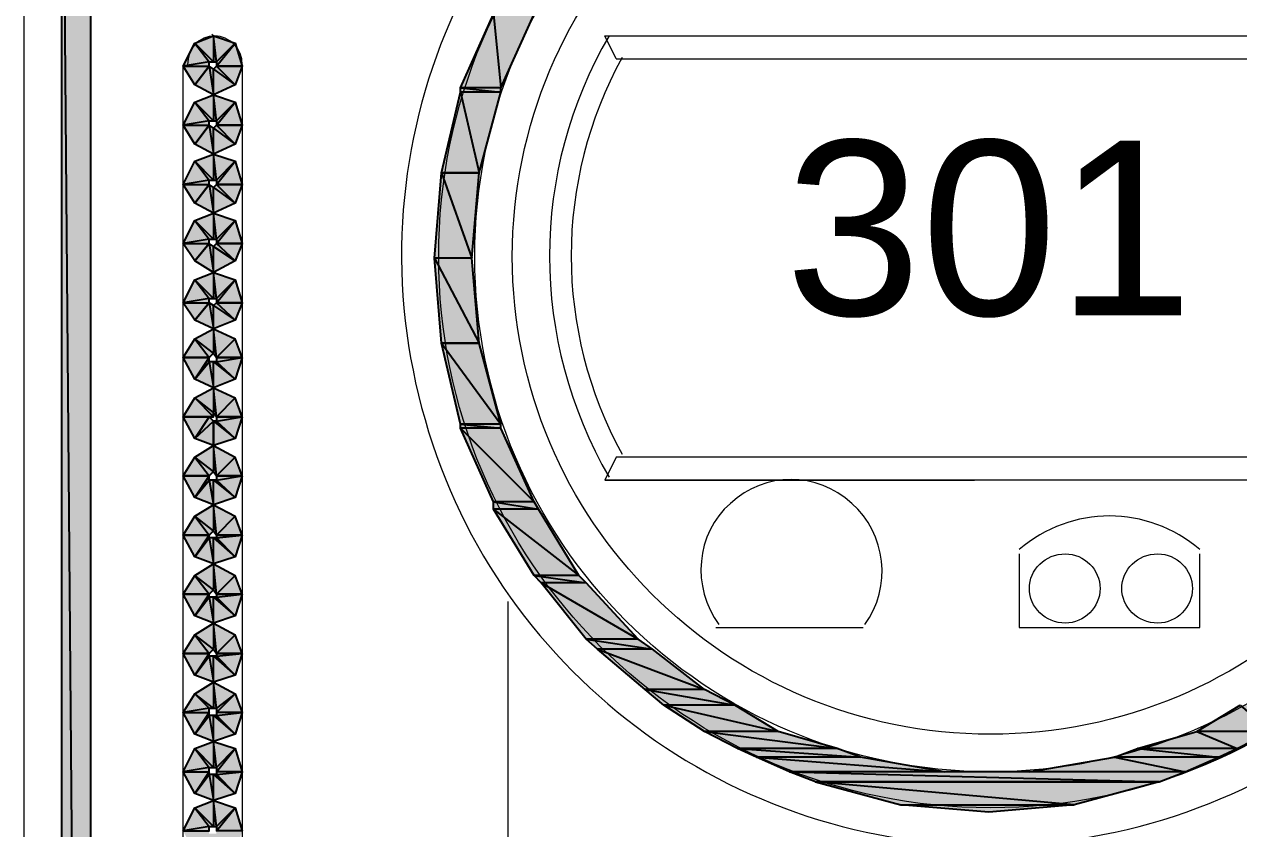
# Model space of a CAD drawing. Header units: millimetres. Extents: x 50 to 186, y -32 to 33.
# Drawn here: x 112.392 to 113.566, y -7.098 to -6.32 of the extents above; entities that cross this region are included whole.
import ezdxf

# ---------------------------------------------------------------- set-up
doc = ezdxf.new("R2010")
doc.units = ezdxf.units.MM
doc.layers.add('Prumada Eletrica', color=40, linetype='Continuous', lineweight=30)
doc.styles.add('Arial0', font='arial.ttf', dxfattribs={"height": 3.14658})

msp = doc.modelspace()

# ---------------------------------------------------------------- hatches: boundary and pattern name
at = {"layer": 'Prumada Eletrica', "true_color": 0x000007}
h = msp.add_hatch(color=7, dxfattribs=at)
h.paths.add_polyline_path([(112.456, -5.9843), (112.4281, -5.9843), (112.456, -9.3282)])
h.paths.add_polyline_path([(112.4281, -5.9843), (112.456, -9.3282), (112.4281, -9.3282)])
h = msp.add_hatch(color=7, dxfattribs=at)
h.paths.add_polyline_path([(112.8848, -6.3098), (112.8457, -6.3098), (112.8527, -6.381)])
h.paths.add_polyline_path([(112.8457, -6.3098), (112.8527, -6.381), (112.8136, -6.381)])
h = msp.add_hatch(color=7, dxfattribs=at)
h.paths.add_polyline_path([(112.6026, -6.3601), (112.5775, -6.3601), (112.5957, -6.3377)])
h.paths.add_polyline_path([(112.5775, -6.3601), (112.5957, -6.3377), (112.5775, -6.3559)])
h.paths.add_polyline_path([(112.5957, -6.3377), (112.5775, -6.3559), (112.5747, -6.3307)])
h.paths.add_polyline_path([(112.5775, -6.3559), (112.5747, -6.3307), (112.5747, -6.3559)])
h.paths.add_polyline_path([(112.5747, -6.3307), (112.5747, -6.3559), (112.5566, -6.3377)])
h.paths.add_polyline_path([(112.5747, -6.3559), (112.5566, -6.3377), (112.5705, -6.3559)])
h.paths.add_polyline_path([(112.5566, -6.3377), (112.5705, -6.3559), (112.5454, -6.3601)])
h.paths.add_polyline_path([(112.5705, -6.3559), (112.5454, -6.3601), (112.5705, -6.3601)])
h.paths.add_polyline_path([(112.5454, -6.3601), (112.5705, -6.3601), (112.5566, -6.3782)])
h = msp.add_hatch(color=7, dxfattribs=at)
h.paths.add_polyline_path([(112.5566, -6.3782), (112.5705, -6.3601), (112.5747, -6.388)])
h.paths.add_polyline_path([(112.5705, -6.3601), (112.5747, -6.388), (112.5747, -6.3629)])
h.paths.add_polyline_path([(112.5747, -6.388), (112.5747, -6.3629), (112.5957, -6.3782)])
h.paths.add_polyline_path([(112.5747, -6.3629), (112.5957, -6.3782), (112.5775, -6.3601)])
h.paths.add_polyline_path([(112.5957, -6.3782), (112.5775, -6.3601), (112.6026, -6.3601)])
h = msp.add_hatch(color=7, dxfattribs=at)
h.paths.add_polyline_path([(112.6026, -6.4173), (112.5775, -6.4173), (112.5957, -6.395)])
h.paths.add_polyline_path([(112.5775, -6.4173), (112.5957, -6.395), (112.5775, -6.4131)])
h.paths.add_polyline_path([(112.5957, -6.395), (112.5775, -6.4131), (112.5747, -6.388)])
h.paths.add_polyline_path([(112.5775, -6.4131), (112.5747, -6.388), (112.5747, -6.4131)])
h.paths.add_polyline_path([(112.5747, -6.388), (112.5747, -6.4131), (112.5566, -6.395)])
h.paths.add_polyline_path([(112.5747, -6.4131), (112.5566, -6.395), (112.5705, -6.4131)])
h.paths.add_polyline_path([(112.5566, -6.395), (112.5705, -6.4131), (112.5454, -6.4173)])
h.paths.add_polyline_path([(112.5705, -6.4131), (112.5454, -6.4173), (112.5705, -6.4173)])
h.paths.add_polyline_path([(112.5454, -6.4173), (112.5705, -6.4173), (112.5566, -6.4355)])
h = msp.add_hatch(color=7, dxfattribs=at)
h.paths.add_polyline_path([(112.8527, -6.3852), (112.8136, -6.3852), (112.8317, -6.4634)])
h.paths.add_polyline_path([(112.8136, -6.3852), (112.8317, -6.4634), (112.7954, -6.4634)])
h = msp.add_hatch(color=7, dxfattribs=at)
h.paths.add_polyline_path([(112.8527, -6.381), (112.8136, -6.381), (112.8527, -6.3852)])
h.paths.add_polyline_path([(112.8136, -6.381), (112.8527, -6.3852), (112.8136, -6.3852)])
h = msp.add_hatch(color=7, dxfattribs=at)
h.paths.add_polyline_path([(112.5566, -6.4355), (112.5705, -6.4173), (112.5747, -6.4453)])
h.paths.add_polyline_path([(112.5705, -6.4173), (112.5747, -6.4453), (112.5747, -6.4201)])
h.paths.add_polyline_path([(112.5747, -6.4453), (112.5747, -6.4201), (112.5957, -6.4355)])
h.paths.add_polyline_path([(112.5747, -6.4201), (112.5957, -6.4355), (112.5775, -6.4173)])
h.paths.add_polyline_path([(112.5957, -6.4355), (112.5775, -6.4173), (112.6026, -6.4173)])
h = msp.add_hatch(color=7, dxfattribs=at)
h.paths.add_polyline_path([(112.6026, -6.4746), (112.5775, -6.4746), (112.5957, -6.4522)])
h.paths.add_polyline_path([(112.5775, -6.4746), (112.5957, -6.4522), (112.5775, -6.4704)])
h.paths.add_polyline_path([(112.5957, -6.4522), (112.5775, -6.4704), (112.5747, -6.4453)])
h.paths.add_polyline_path([(112.5775, -6.4704), (112.5747, -6.4453), (112.5747, -6.4704)])
h.paths.add_polyline_path([(112.5747, -6.4453), (112.5747, -6.4704), (112.5566, -6.4522)])
h.paths.add_polyline_path([(112.5747, -6.4704), (112.5566, -6.4522), (112.5705, -6.4704)])
h.paths.add_polyline_path([(112.5566, -6.4522), (112.5705, -6.4704), (112.5454, -6.4746)])
h.paths.add_polyline_path([(112.5705, -6.4704), (112.5454, -6.4746), (112.5705, -6.4746)])
h.paths.add_polyline_path([(112.5454, -6.4746), (112.5705, -6.4746), (112.5566, -6.4927)])
h = msp.add_hatch(color=7, dxfattribs=at)
h.paths.add_polyline_path([(112.8317, -6.4634), (112.7954, -6.4634), (112.8247, -6.5458)])
h.paths.add_polyline_path([(112.7954, -6.4634), (112.8247, -6.5458), (112.7884, -6.5458)])
h = msp.add_hatch(color=7, dxfattribs=at)
h.paths.add_polyline_path([(112.5566, -6.4927), (112.5705, -6.4746), (112.5747, -6.5025)])
h.paths.add_polyline_path([(112.5705, -6.4746), (112.5747, -6.5025), (112.5747, -6.4774)])
h.paths.add_polyline_path([(112.5747, -6.5025), (112.5747, -6.4774), (112.5957, -6.4927)])
h.paths.add_polyline_path([(112.5747, -6.4774), (112.5957, -6.4927), (112.5775, -6.4746)])
h.paths.add_polyline_path([(112.5957, -6.4927), (112.5775, -6.4746), (112.6026, -6.4746)])
h = msp.add_hatch(color=7, dxfattribs=at)
h.paths.add_polyline_path([(112.6026, -6.5319), (112.5775, -6.5319), (112.5957, -6.5095)])
h.paths.add_polyline_path([(112.5775, -6.5319), (112.5957, -6.5095), (112.5775, -6.5277)])
h.paths.add_polyline_path([(112.5957, -6.5095), (112.5775, -6.5277), (112.5747, -6.5025)])
h.paths.add_polyline_path([(112.5775, -6.5277), (112.5747, -6.5025), (112.5747, -6.5277)])
h.paths.add_polyline_path([(112.5747, -6.5025), (112.5747, -6.5277), (112.5566, -6.5095)])
h.paths.add_polyline_path([(112.5747, -6.5277), (112.5566, -6.5095), (112.5705, -6.5277)])
h.paths.add_polyline_path([(112.5566, -6.5095), (112.5705, -6.5277), (112.5454, -6.5319)])
h.paths.add_polyline_path([(112.5705, -6.5277), (112.5454, -6.5319), (112.5705, -6.5319)])
h.paths.add_polyline_path([(112.5454, -6.5319), (112.5705, -6.5319), (112.5566, -6.5486)])
h = msp.add_hatch(color=7, dxfattribs=at)
h.paths.add_polyline_path([(112.5566, -6.5486), (112.5705, -6.5319), (112.5747, -6.5598)])
h.paths.add_polyline_path([(112.5705, -6.5319), (112.5747, -6.5598), (112.5747, -6.5347)])
h.paths.add_polyline_path([(112.5747, -6.5598), (112.5747, -6.5347), (112.5957, -6.5486)])
h.paths.add_polyline_path([(112.5747, -6.5347), (112.5957, -6.5486), (112.5775, -6.5319)])
h.paths.add_polyline_path([(112.5957, -6.5486), (112.5775, -6.5319), (112.6026, -6.5319)])
h = msp.add_hatch(color=7, dxfattribs=at)
h.paths.add_polyline_path([(112.8247, -6.5458), (112.7884, -6.5458), (112.8317, -6.6282)])
h.paths.add_polyline_path([(112.7884, -6.5458), (112.8317, -6.6282), (112.7954, -6.6282)])
h = msp.add_hatch(color=7, dxfattribs=at)
h.paths.add_polyline_path([(112.6026, -6.5891), (112.5775, -6.5891), (112.5957, -6.5668)])
h.paths.add_polyline_path([(112.5775, -6.5891), (112.5957, -6.5668), (112.5775, -6.5849)])
h.paths.add_polyline_path([(112.5957, -6.5668), (112.5775, -6.5849), (112.5747, -6.5598)])
h.paths.add_polyline_path([(112.5775, -6.5849), (112.5747, -6.5598), (112.5747, -6.5849)])
h.paths.add_polyline_path([(112.5747, -6.5598), (112.5747, -6.5849), (112.5566, -6.5668)])
h.paths.add_polyline_path([(112.5747, -6.5849), (112.5566, -6.5668), (112.5705, -6.5849)])
h.paths.add_polyline_path([(112.5566, -6.5668), (112.5705, -6.5849), (112.5454, -6.5891)])
h.paths.add_polyline_path([(112.5705, -6.5849), (112.5454, -6.5891), (112.5705, -6.5891)])
h.paths.add_polyline_path([(112.5454, -6.5891), (112.5705, -6.5891), (112.5566, -6.6059)])
h = msp.add_hatch(color=7, dxfattribs=at)
h.paths.add_polyline_path([(112.5566, -6.6059), (112.5705, -6.5891), (112.5747, -6.6143)])
h.paths.add_polyline_path([(112.5705, -6.5891), (112.5747, -6.6143), (112.5747, -6.5919)])
h.paths.add_polyline_path([(112.5747, -6.6143), (112.5747, -6.5919), (112.5957, -6.6059)])
h.paths.add_polyline_path([(112.5747, -6.5919), (112.5957, -6.6059), (112.5775, -6.5891)])
h.paths.add_polyline_path([(112.5957, -6.6059), (112.5775, -6.5891), (112.6026, -6.5891)])
h = msp.add_hatch(color=7, dxfattribs=at)
h.paths.add_polyline_path([(112.6026, -6.6422), (112.5957, -6.624), (112.5775, -6.6422)])
h.paths.add_polyline_path([(112.5957, -6.624), (112.5775, -6.6422), (112.5747, -6.6143)])
h.paths.add_polyline_path([(112.5775, -6.6422), (112.5747, -6.6143), (112.5747, -6.638)])
h.paths.add_polyline_path([(112.5747, -6.6143), (112.5747, -6.638), (112.5566, -6.624)])
h.paths.add_polyline_path([(112.5747, -6.638), (112.5566, -6.624), (112.5705, -6.6422)])
h.paths.add_polyline_path([(112.5566, -6.624), (112.5705, -6.6422), (112.5454, -6.6422)])
h = msp.add_hatch(color=7, dxfattribs=at)
h.paths.add_polyline_path([(112.8317, -6.6282), (112.7954, -6.6282), (112.8527, -6.7065)])
h.paths.add_polyline_path([(112.7954, -6.6282), (112.8527, -6.7065), (112.8136, -6.7065)])
h = msp.add_hatch(color=7, dxfattribs=at)
h.paths.add_polyline_path([(112.5454, -6.6422), (112.5705, -6.6422), (112.5566, -6.6632)])
h.paths.add_polyline_path([(112.5705, -6.6422), (112.5566, -6.6632), (112.5705, -6.6464)])
h.paths.add_polyline_path([(112.5566, -6.6632), (112.5705, -6.6464), (112.5747, -6.6715)])
h.paths.add_polyline_path([(112.5705, -6.6464), (112.5747, -6.6715), (112.5747, -6.6464)])
h.paths.add_polyline_path([(112.5747, -6.6715), (112.5747, -6.6464), (112.5957, -6.6632)])
h.paths.add_polyline_path([(112.5747, -6.6464), (112.5957, -6.6632), (112.5775, -6.6464)])
h.paths.add_polyline_path([(112.5957, -6.6632), (112.5775, -6.6464), (112.6026, -6.6422)])
h.paths.add_polyline_path([(112.5775, -6.6464), (112.6026, -6.6422), (112.5775, -6.6422)])
h = msp.add_hatch(color=7, dxfattribs=at)
h.paths.add_polyline_path([(112.6026, -6.6995), (112.5957, -6.6813), (112.5775, -6.6995)])
h.paths.add_polyline_path([(112.5957, -6.6813), (112.5775, -6.6995), (112.5747, -6.6715)])
h.paths.add_polyline_path([(112.5775, -6.6995), (112.5747, -6.6715), (112.5747, -6.6953)])
h.paths.add_polyline_path([(112.5747, -6.6715), (112.5747, -6.6953), (112.5566, -6.6813)])
h.paths.add_polyline_path([(112.5747, -6.6953), (112.5566, -6.6813), (112.5747, -6.6995)])
h.paths.add_polyline_path([(112.5566, -6.6813), (112.5747, -6.6995), (112.5454, -6.6995)])
h.paths.add_polyline_path([(112.5747, -6.6995), (112.5454, -6.6995), (112.5705, -6.6995)])
h.paths.add_polyline_path([(112.5454, -6.6995), (112.5705, -6.6995), (112.5566, -6.7204)])
h.paths.add_polyline_path([(112.5705, -6.6995), (112.5566, -6.7204), (112.5747, -6.7037)])
h.paths.add_polyline_path([(112.5566, -6.7204), (112.5747, -6.7037), (112.5747, -6.7274)])
h = msp.add_hatch(color=7, dxfattribs=at)
h.paths.add_polyline_path([(112.5747, -6.7274), (112.5747, -6.7037), (112.5957, -6.7204)])
h.paths.add_polyline_path([(112.5747, -6.7037), (112.5957, -6.7204), (112.5775, -6.7037)])
h.paths.add_polyline_path([(112.5957, -6.7204), (112.5775, -6.7037), (112.6026, -6.6995)])
h.paths.add_polyline_path([(112.5775, -6.7037), (112.6026, -6.6995), (112.5775, -6.6995)])
h = msp.add_hatch(color=7, dxfattribs=at)
h.paths.add_polyline_path([(112.8527, -6.7065), (112.8136, -6.7065), (112.8527, -6.7106)])
h.paths.add_polyline_path([(112.8136, -6.7065), (112.8527, -6.7106), (112.8136, -6.7106)])
h = msp.add_hatch(color=7, dxfattribs=at)
h.paths.add_polyline_path([(112.8527, -6.7106), (112.8136, -6.7106), (112.8848, -6.7819)])
h.paths.add_polyline_path([(112.8136, -6.7106), (112.8848, -6.7819), (112.8457, -6.7819)])
h = msp.add_hatch(color=7, dxfattribs=at)
h.paths.add_polyline_path([(112.6026, -6.7567), (112.5957, -6.7386), (112.5775, -6.7567)])
h.paths.add_polyline_path([(112.5957, -6.7386), (112.5775, -6.7567), (112.5747, -6.7274)])
h.paths.add_polyline_path([(112.5775, -6.7567), (112.5747, -6.7274), (112.5747, -6.7525)])
h.paths.add_polyline_path([(112.5747, -6.7274), (112.5747, -6.7525), (112.5566, -6.7386)])
h.paths.add_polyline_path([(112.5747, -6.7525), (112.5566, -6.7386), (112.5705, -6.7567)])
h.paths.add_polyline_path([(112.5566, -6.7386), (112.5705, -6.7567), (112.5454, -6.7567)])
h = msp.add_hatch(color=7, dxfattribs=at)
h.paths.add_polyline_path([(112.5454, -6.7567), (112.5705, -6.7567), (112.5566, -6.7777)])
h.paths.add_polyline_path([(112.5705, -6.7567), (112.5566, -6.7777), (112.5705, -6.7609)])
h.paths.add_polyline_path([(112.5566, -6.7777), (112.5705, -6.7609), (112.5747, -6.7847)])
h.paths.add_polyline_path([(112.5705, -6.7609), (112.5747, -6.7847), (112.5747, -6.7609)])
h.paths.add_polyline_path([(112.5747, -6.7847), (112.5747, -6.7609), (112.5957, -6.7777)])
h.paths.add_polyline_path([(112.5747, -6.7609), (112.5957, -6.7777), (112.5775, -6.7609)])
h.paths.add_polyline_path([(112.5957, -6.7777), (112.5775, -6.7609), (112.6026, -6.7567)])
h.paths.add_polyline_path([(112.5775, -6.7609), (112.6026, -6.7567), (112.5775, -6.7567)])
h = msp.add_hatch(color=7, dxfattribs=at)
h.paths.add_polyline_path([(112.6026, -6.814), (112.5957, -6.7958), (112.5775, -6.814)])
h.paths.add_polyline_path([(112.5957, -6.7958), (112.5775, -6.814), (112.5747, -6.7847)])
h.paths.add_polyline_path([(112.5775, -6.814), (112.5747, -6.7847), (112.5747, -6.8098)])
h.paths.add_polyline_path([(112.5747, -6.7847), (112.5747, -6.8098), (112.5566, -6.7958)])
h.paths.add_polyline_path([(112.5747, -6.8098), (112.5566, -6.7958), (112.5705, -6.814)])
h.paths.add_polyline_path([(112.5566, -6.7958), (112.5705, -6.814), (112.5454, -6.814)])
h = msp.add_hatch(color=7, dxfattribs=at)
h.paths.add_polyline_path([(112.8848, -6.7819), (112.8457, -6.7819), (112.889, -6.7889)])
h.paths.add_polyline_path([(112.8457, -6.7819), (112.889, -6.7889), (112.8457, -6.7889)])
h = msp.add_hatch(color=7, dxfattribs=at)
h.paths.add_polyline_path([(112.889, -6.7889), (112.8457, -6.7889), (112.9281, -6.8531)])
h.paths.add_polyline_path([(112.8457, -6.7889), (112.9281, -6.8531), (112.8848, -6.8531)])
h = msp.add_hatch(color=7, dxfattribs=at)
h.paths.add_polyline_path([(112.5454, -6.814), (112.5705, -6.814), (112.5566, -6.835)])
h.paths.add_polyline_path([(112.5705, -6.814), (112.5566, -6.835), (112.5705, -6.8168)])
h.paths.add_polyline_path([(112.5566, -6.835), (112.5705, -6.8168), (112.5747, -6.8419)])
h.paths.add_polyline_path([(112.5705, -6.8168), (112.5747, -6.8419), (112.5747, -6.8168)])
h.paths.add_polyline_path([(112.5747, -6.8419), (112.5747, -6.8168), (112.5957, -6.835)])
h.paths.add_polyline_path([(112.5747, -6.8168), (112.5957, -6.835), (112.5775, -6.8168)])
h.paths.add_polyline_path([(112.5957, -6.835), (112.5775, -6.8168), (112.6026, -6.814)])
h.paths.add_polyline_path([(112.5775, -6.8168), (112.6026, -6.814), (112.5775, -6.814)])
h = msp.add_hatch(color=7, dxfattribs=at)
h.paths.add_polyline_path([(112.6026, -6.8713), (112.5957, -6.8531), (112.5775, -6.8713)])
h.paths.add_polyline_path([(112.5957, -6.8531), (112.5775, -6.8713), (112.5747, -6.8419)])
h.paths.add_polyline_path([(112.5775, -6.8713), (112.5747, -6.8419), (112.5747, -6.8671)])
h.paths.add_polyline_path([(112.5747, -6.8419), (112.5747, -6.8671), (112.5566, -6.8531)])
h.paths.add_polyline_path([(112.5747, -6.8671), (112.5566, -6.8531), (112.5705, -6.8713)])
h.paths.add_polyline_path([(112.5566, -6.8531), (112.5705, -6.8713), (112.5454, -6.8713)])
h = msp.add_hatch(color=7, dxfattribs=at)
h.paths.add_polyline_path([(112.9281, -6.8531), (112.8848, -6.8531), (112.9351, -6.8601)])
h.paths.add_polyline_path([(112.8848, -6.8531), (112.9351, -6.8601), (112.8918, -6.8601)])
h = msp.add_hatch(color=7, dxfattribs=at)
h.paths.add_polyline_path([(112.5454, -6.8713), (112.5705, -6.8713), (112.5566, -6.8922)])
h.paths.add_polyline_path([(112.5705, -6.8713), (112.5566, -6.8922), (112.5705, -6.8741)])
h.paths.add_polyline_path([(112.5566, -6.8922), (112.5705, -6.8741), (112.5747, -6.8992)])
h.paths.add_polyline_path([(112.5705, -6.8741), (112.5747, -6.8992), (112.5747, -6.8741)])
h.paths.add_polyline_path([(112.5747, -6.8992), (112.5747, -6.8741), (112.5957, -6.8922)])
h.paths.add_polyline_path([(112.5747, -6.8741), (112.5957, -6.8922), (112.5775, -6.8741)])
h.paths.add_polyline_path([(112.5957, -6.8922), (112.5775, -6.8741), (112.6026, -6.8713)])
h.paths.add_polyline_path([(112.5775, -6.8741), (112.6026, -6.8713), (112.5775, -6.8713)])
h = msp.add_hatch(color=7, dxfattribs=at)
h.paths.add_polyline_path([(112.9351, -6.8601), (112.8918, -6.8601), (112.9854, -6.9146)])
h.paths.add_polyline_path([(112.8918, -6.8601), (112.9854, -6.9146), (112.9351, -6.9146)])
h = msp.add_hatch(color=7, dxfattribs=at)
h.paths.add_polyline_path([(112.6026, -6.9285), (112.5957, -6.9104), (112.5775, -6.9285)])
h.paths.add_polyline_path([(112.5957, -6.9104), (112.5775, -6.9285), (112.5747, -6.8992)])
h.paths.add_polyline_path([(112.5775, -6.9285), (112.5747, -6.8992), (112.5747, -6.9243)])
h.paths.add_polyline_path([(112.5747, -6.8992), (112.5747, -6.9243), (112.5566, -6.9104)])
h.paths.add_polyline_path([(112.5747, -6.9243), (112.5566, -6.9104), (112.5705, -6.9285)])
h.paths.add_polyline_path([(112.5566, -6.9104), (112.5705, -6.9285), (112.5454, -6.9285)])
h = msp.add_hatch(color=7, dxfattribs=at)
h.paths.add_polyline_path([(112.9854, -6.9146), (112.9351, -6.9146), (112.9993, -6.9243)])
h.paths.add_polyline_path([(112.9351, -6.9146), (112.9993, -6.9243), (112.9463, -6.9243)])
h = msp.add_hatch(color=7, dxfattribs=at)
h.paths.add_polyline_path([(112.5454, -6.9285), (112.5705, -6.9285), (112.5566, -6.9495)])
h.paths.add_polyline_path([(112.5705, -6.9285), (112.5566, -6.9495), (112.5705, -6.9313)])
h.paths.add_polyline_path([(112.5566, -6.9495), (112.5705, -6.9313), (112.5747, -6.9565)])
h.paths.add_polyline_path([(112.5705, -6.9313), (112.5747, -6.9565), (112.5747, -6.9313)])
h.paths.add_polyline_path([(112.5747, -6.9565), (112.5747, -6.9313), (112.5957, -6.9495)])
h.paths.add_polyline_path([(112.5747, -6.9313), (112.5957, -6.9495), (112.5775, -6.9313)])
h.paths.add_polyline_path([(112.5957, -6.9495), (112.5775, -6.9313), (112.6026, -6.9285)])
h.paths.add_polyline_path([(112.5775, -6.9313), (112.6026, -6.9285), (112.5775, -6.9285)])
h = msp.add_hatch(color=7, dxfattribs=at)
h.paths.add_polyline_path([(112.9993, -6.9243), (112.9463, -6.9243), (113.0496, -6.9635)])
h.paths.add_polyline_path([(112.9463, -6.9243), (113.0496, -6.9635), (112.9923, -6.9635)])
h = msp.add_hatch(color=7, dxfattribs=at)
h.paths.add_polyline_path([(112.5957, -7.0068), (112.5775, -6.9886), (112.6026, -6.9858)])
h.paths.add_polyline_path([(112.5775, -6.9886), (112.6026, -6.9858), (112.5775, -6.9858)])
h.paths.add_polyline_path([(112.6026, -6.9858), (112.5775, -6.9858), (112.5957, -6.9676)])
h.paths.add_polyline_path([(112.5775, -6.9858), (112.5957, -6.9676), (112.5775, -6.9816)])
h.paths.add_polyline_path([(112.5957, -6.9676), (112.5775, -6.9816), (112.5747, -6.9565)])
h.paths.add_polyline_path([(112.5775, -6.9816), (112.5747, -6.9565), (112.5747, -6.9816)])
h.paths.add_polyline_path([(112.5747, -6.9565), (112.5747, -6.9816), (112.5566, -6.9676)])
h.paths.add_polyline_path([(112.5747, -6.9816), (112.5566, -6.9676), (112.5705, -6.9816)])
h.paths.add_polyline_path([(112.5566, -6.9676), (112.5705, -6.9816), (112.5454, -6.9858)])
h.paths.add_polyline_path([(112.5705, -6.9816), (112.5454, -6.9858), (112.5705, -6.9858)])
h.paths.add_polyline_path([(112.5454, -6.9858), (112.5705, -6.9858), (112.5566, -7.0068)])
h.paths.add_polyline_path([(112.5705, -6.9858), (112.5566, -7.0068), (112.5705, -6.9886)])
h.paths.add_polyline_path([(112.5566, -7.0068), (112.5705, -6.9886), (112.5747, -7.0137)])
h.paths.add_polyline_path([(112.5705, -6.9886), (112.5747, -7.0137), (112.5747, -6.9886)])
h.paths.add_polyline_path([(112.5747, -7.0137), (112.5747, -6.9886), (112.5957, -7.0068)])
h.paths.add_polyline_path([(112.5747, -6.9886), (112.5957, -7.0068), (112.5775, -6.9886)])
h = msp.add_hatch(color=7, dxfattribs=at)
h.paths.add_polyline_path([(113.0496, -6.9635), (112.9923, -6.9635), (113.0789, -6.9788)])
h.paths.add_polyline_path([(112.9923, -6.9635), (113.0789, -6.9788), (113.0105, -6.9788)])
h = msp.add_hatch(color=7, dxfattribs=at)
h.paths.add_polyline_path([(113.0789, -6.9788), (113.0105, -6.9788), (113.1208, -7.004)])
h.paths.add_polyline_path([(113.0105, -6.9788), (113.1208, -7.004), (113.0496, -7.004)])
h = msp.add_hatch(color=7, dxfattribs=at)
h.paths.add_polyline_path([(113.6363, -6.9788), (113.5678, -6.9788), (113.5971, -7.004)])
h.paths.add_polyline_path([(113.5678, -6.9788), (113.5971, -7.004), (113.5259, -7.004)])
h = msp.add_hatch(color=7, dxfattribs=at)
h.paths.add_polyline_path([(113.1208, -7.004), (113.0496, -7.004), (113.1781, -7.0207)])
h.paths.add_polyline_path([(113.0496, -7.004), (113.1781, -7.0207), (113.0817, -7.0207)])
h = msp.add_hatch(color=7, dxfattribs=at)
h.paths.add_polyline_path([(113.5971, -7.004), (113.5259, -7.004), (113.565, -7.0207)])
h.paths.add_polyline_path([(113.5259, -7.004), (113.565, -7.0207), (113.4686, -7.0207)])
h = msp.add_hatch(color=7, dxfattribs=at)
h.paths.add_polyline_path([(112.5957, -7.064), (112.5775, -7.0459), (112.6026, -7.0431)])
h.paths.add_polyline_path([(112.5775, -7.0459), (112.6026, -7.0431), (112.5775, -7.0431)])
h.paths.add_polyline_path([(112.6026, -7.0431), (112.5775, -7.0431), (112.5957, -7.0207)])
h.paths.add_polyline_path([(112.5775, -7.0431), (112.5957, -7.0207), (112.5775, -7.0389)])
h.paths.add_polyline_path([(112.5957, -7.0207), (112.5775, -7.0389), (112.5747, -7.0137)])
h.paths.add_polyline_path([(112.5775, -7.0389), (112.5747, -7.0137), (112.5747, -7.0389)])
h.paths.add_polyline_path([(112.5747, -7.0137), (112.5747, -7.0389), (112.5566, -7.0207)])
h.paths.add_polyline_path([(112.5747, -7.0389), (112.5566, -7.0207), (112.5705, -7.0389)])
h.paths.add_polyline_path([(112.5566, -7.0207), (112.5705, -7.0389), (112.5454, -7.0431)])
h.paths.add_polyline_path([(112.5705, -7.0389), (112.5454, -7.0431), (112.5705, -7.0431)])
h.paths.add_polyline_path([(112.5454, -7.0431), (112.5705, -7.0431), (112.5566, -7.064)])
h.paths.add_polyline_path([(112.5705, -7.0431), (112.5566, -7.064), (112.5705, -7.0459)])
h.paths.add_polyline_path([(112.5566, -7.064), (112.5705, -7.0459), (112.5747, -7.071)])
h.paths.add_polyline_path([(112.5705, -7.0459), (112.5747, -7.071), (112.5747, -7.0459)])
h.paths.add_polyline_path([(112.5747, -7.071), (112.5747, -7.0459), (112.5957, -7.064)])
h.paths.add_polyline_path([(112.5747, -7.0459), (112.5957, -7.064), (112.5775, -7.0459)])
h = msp.add_hatch(color=7, dxfattribs=at)
h.paths.add_polyline_path([(113.1781, -7.0207), (113.0817, -7.0207), (113.2005, -7.0291)])
h.paths.add_polyline_path([(113.0817, -7.0207), (113.2005, -7.0291), (113.0999, -7.0291)])
h = msp.add_hatch(color=7, dxfattribs=at)
h.paths.add_polyline_path([(113.565, -7.0207), (113.4686, -7.0207), (113.5469, -7.0291)])
h.paths.add_polyline_path([(113.4686, -7.0207), (113.5469, -7.0291), (113.4463, -7.0291)])
h = msp.add_hatch(color=7, dxfattribs=at)
h.paths.add_polyline_path([(113.2005, -7.0291), (113.0999, -7.0291), (113.2815, -7.0431)])
h.paths.add_polyline_path([(113.0999, -7.0291), (113.2815, -7.0431), (113.132, -7.0431)])
h = msp.add_hatch(color=7, dxfattribs=at)
h.paths.add_polyline_path([(113.5469, -7.0291), (113.4463, -7.0291), (113.5147, -7.0431)])
h.paths.add_polyline_path([(113.4463, -7.0291), (113.5147, -7.0431), (113.3639, -7.0431)])
h = msp.add_hatch(color=7, dxfattribs=at)
h.paths.add_polyline_path([(113.5147, -7.0431), (113.132, -7.0431), (113.4896, -7.0528)])
h.paths.add_polyline_path([(113.132, -7.0431), (113.4896, -7.0528), (113.1572, -7.0528)])
h = msp.add_hatch(color=7, dxfattribs=at)
h.paths.add_polyline_path([(113.1572, -7.0528), (113.2396, -7.0752), (113.4072, -7.0752)])
h.paths.add_polyline_path([(113.2396, -7.0752), (113.4072, -7.0752), (113.3248, -7.0822)])
msp.add_hatch(color=7, dxfattribs=at).paths.add_polyline_path([(113.1572, -7.0528), (113.4896, -7.0528), (113.4072, -7.0752)])
h = msp.add_hatch(color=7, dxfattribs=at)
h.paths.add_polyline_path([(112.5957, -7.1213), (112.5775, -7.1031), (112.6026, -7.1003)])
h.paths.add_polyline_path([(112.5775, -7.1031), (112.6026, -7.1003), (112.5775, -7.1003)])
h.paths.add_polyline_path([(112.6026, -7.1003), (112.5775, -7.1003), (112.5957, -7.078)])
h.paths.add_polyline_path([(112.5775, -7.1003), (112.5957, -7.078), (112.5775, -7.0961)])
h.paths.add_polyline_path([(112.5957, -7.078), (112.5775, -7.0961), (112.5747, -7.071)])
h.paths.add_polyline_path([(112.5775, -7.0961), (112.5747, -7.071), (112.5747, -7.0961)])
h.paths.add_polyline_path([(112.5747, -7.071), (112.5747, -7.0961), (112.5566, -7.078)])
h.paths.add_polyline_path([(112.5747, -7.0961), (112.5566, -7.078), (112.5705, -7.0961)])
h.paths.add_polyline_path([(112.5566, -7.078), (112.5705, -7.0961), (112.5454, -7.1003)])
h.paths.add_polyline_path([(112.5705, -7.0961), (112.5454, -7.1003), (112.5705, -7.1003)])
h.paths.add_polyline_path([(112.5454, -7.1003), (112.5705, -7.1003), (112.5566, -7.1213)])
h.paths.add_polyline_path([(112.5705, -7.1003), (112.5566, -7.1213), (112.5705, -7.1031)])
h.paths.add_polyline_path([(112.5566, -7.1213), (112.5705, -7.1031), (112.5747, -7.1283)])
h.paths.add_polyline_path([(112.5705, -7.1031), (112.5747, -7.1283), (112.5747, -7.1031)])
h.paths.add_polyline_path([(112.5747, -7.1283), (112.5747, -7.1031), (112.5957, -7.1213)])
h.paths.add_polyline_path([(112.5747, -7.1031), (112.5957, -7.1213), (112.5775, -7.1031)])

# ---------------------------------------------------------------- linework, layer by layer
at = {"layer": 'Prumada Eletrica', "color": 7, "linetype": 'Continuous', "lineweight": 20, "true_color": 0x000007}
msp.add_lwpolyline([(112.3917, -5.6198), (114.248, -5.6198), (114.248, -9.3282), (112.3917, -9.3282)], close=True, dxfattribs=at)
for points in [[(112.456, -9.3282), (112.456, -5.7692), (112.456, -5.7692)], [(114.248, -5.8488), (114.248, -9.3282), (112.3917, -9.3282), (112.3917, -5.8488)], [(112.4281, -5.9843), (112.4281, -9.3282), (112.456, -9.3282), (112.4127, -9.3282)], [(112.5747, -6.3307), (112.5733, -6.3293), (112.5733, -6.3293)], [(112.9644, -6.3531), (112.9532, -6.3307), (112.9532, -6.3307)], [(112.9532, -6.3307), (113.6935, -6.3307), (113.6935, -6.3307)], [(112.9644, -6.3531), (113.6823, -6.3531), (113.6823, -6.3531)], [(112.5454, -7.268), (112.5454, -6.3601), (112.5454, -6.3601)], [(112.6026, -6.3601), (112.6026, -7.268), (112.6026, -7.268)], [(112.9644, -6.7386), (112.9532, -6.7609), (112.9532, -6.7609)], [(113.6823, -6.7386), (112.9644, -6.7386), (112.9644, -6.7386)], [(113.6935, -6.7609), (112.9532, -6.7609), (112.9532, -6.7609)], [(112.9532, -6.7609), (113.3108, -6.7609), (113.3108, -6.7609)], [(112.5747, -6.8), (112.5747, -6.7847), (112.5747, -6.7847)], [(113.3541, -6.8322), (113.3541, -6.9034), (113.5287, -6.9034), (113.5287, -6.8322)], [(112.8597, -7.2219), (112.8597, -6.8783), (112.8597, -6.8783)], [(113.0608, -6.9034), (113.2033, -6.9034), (113.2033, -6.9034)]]:
    msp.add_lwpolyline(points, dxfattribs=at)
at = {"layer": 'Prumada Eletrica', "color": 7, "linetype": 'Continuous', "lineweight": -2, "true_color": 0x000007}
for points in [[(112.456, -5.9843), (112.4281, -5.9843), (112.456, -9.3282)], [(112.4281, -5.9843), (112.456, -9.3282), (112.4281, -9.3282)], [(112.8457, -6.3098), (112.8527, -6.381), (112.8136, -6.381)], [(112.8848, -6.3098), (112.8457, -6.3098), (112.8527, -6.381)], [(112.5747, -6.3307), (112.5747, -6.3559), (112.5566, -6.3377)], [(112.5957, -6.3377), (112.5775, -6.3559), (112.5747, -6.3307)], [(112.5775, -6.3559), (112.5747, -6.3307), (112.5747, -6.3559)], [(112.5566, -6.3377), (112.5705, -6.3559), (112.5454, -6.3601)], [(112.5747, -6.3559), (112.5566, -6.3377), (112.5705, -6.3559)], [(112.6026, -6.3601), (112.5775, -6.3601), (112.5957, -6.3377)], [(112.5775, -6.3601), (112.5957, -6.3377), (112.5775, -6.3559)], [(112.5705, -6.3559), (112.5454, -6.3601), (112.5705, -6.3601)], [(112.5454, -6.3601), (112.5705, -6.3601), (112.5566, -6.3782)], [(112.5566, -6.3782), (112.5705, -6.3601), (112.5747, -6.388)], [(112.5705, -6.3601), (112.5747, -6.388), (112.5747, -6.3629)], [(112.5747, -6.3629), (112.5957, -6.3782), (112.5775, -6.3601)], [(112.5747, -6.388), (112.5747, -6.3629), (112.5957, -6.3782)], [(112.5957, -6.3782), (112.5775, -6.3601), (112.6026, -6.3601)], [(112.5747, -6.388), (112.5747, -6.4131), (112.5566, -6.395)], [(112.5957, -6.395), (112.5775, -6.4131), (112.5747, -6.388)], [(112.5775, -6.4131), (112.5747, -6.388), (112.5747, -6.4131)], [(112.8136, -6.3852), (112.8317, -6.4634), (112.7954, -6.4634)], [(112.8527, -6.381), (112.8136, -6.381), (112.8527, -6.3852)], [(112.8136, -6.381), (112.8527, -6.3852), (112.8136, -6.3852)], [(112.8527, -6.3852), (112.8136, -6.3852), (112.8317, -6.4634)], [(112.5566, -6.395), (112.5705, -6.4131), (112.5454, -6.4173)], [(112.5747, -6.4131), (112.5566, -6.395), (112.5705, -6.4131)], [(112.6026, -6.4173), (112.5775, -6.4173), (112.5957, -6.395)], [(112.5775, -6.4173), (112.5957, -6.395), (112.5775, -6.4131)], [(112.5705, -6.4131), (112.5454, -6.4173), (112.5705, -6.4173)], [(112.5454, -6.4173), (112.5705, -6.4173), (112.5566, -6.4355)], [(112.5566, -6.4355), (112.5705, -6.4173), (112.5747, -6.4453)], [(112.5705, -6.4173), (112.5747, -6.4453), (112.5747, -6.4201)], [(112.5747, -6.4201), (112.5957, -6.4355), (112.5775, -6.4173)], [(112.5747, -6.4453), (112.5747, -6.4201), (112.5957, -6.4355)], [(112.5957, -6.4355), (112.5775, -6.4173), (112.6026, -6.4173)], [(112.5747, -6.4453), (112.5747, -6.4704), (112.5566, -6.4522)], [(112.5957, -6.4522), (112.5775, -6.4704), (112.5747, -6.4453)], [(112.5775, -6.4704), (112.5747, -6.4453), (112.5747, -6.4704)], [(112.5566, -6.4522), (112.5705, -6.4704), (112.5454, -6.4746)], [(112.5747, -6.4704), (112.5566, -6.4522), (112.5705, -6.4704)], [(112.6026, -6.4746), (112.5775, -6.4746), (112.5957, -6.4522)], [(112.5775, -6.4746), (112.5957, -6.4522), (112.5775, -6.4704)], [(112.5705, -6.4704), (112.5454, -6.4746), (112.5705, -6.4746)], [(112.7954, -6.4634), (112.8247, -6.5458), (112.7884, -6.5458)], [(112.7954, -6.4634), (112.8317, -6.4634), (112.8317, -6.4634)], [(112.8317, -6.4634), (112.8317, -6.4634), (112.7954, -6.4634)], [(112.8317, -6.4634), (112.7954, -6.4634), (112.8247, -6.5458)], [(112.5454, -6.4746), (112.5705, -6.4746), (112.5566, -6.4927)], [(112.5566, -6.4927), (112.5705, -6.4746), (112.5747, -6.5025)], [(112.5705, -6.4746), (112.5747, -6.5025), (112.5747, -6.4774)], [(112.5747, -6.4774), (112.5957, -6.4927), (112.5775, -6.4746)], [(112.5747, -6.5025), (112.5747, -6.4774), (112.5957, -6.4927)], [(112.5957, -6.4927), (112.5775, -6.4746), (112.6026, -6.4746)], [(112.5747, -6.5025), (112.5747, -6.5277), (112.5566, -6.5095)], [(112.5957, -6.5095), (112.5775, -6.5277), (112.5747, -6.5025)], [(112.5775, -6.5277), (112.5747, -6.5025), (112.5747, -6.5277)], [(112.5566, -6.5095), (112.5705, -6.5277), (112.5454, -6.5319)], [(112.5747, -6.5277), (112.5566, -6.5095), (112.5705, -6.5277)], [(112.6026, -6.5319), (112.5775, -6.5319), (112.5957, -6.5095)], [(112.5775, -6.5319), (112.5957, -6.5095), (112.5775, -6.5277)], [(112.5705, -6.5277), (112.5454, -6.5319), (112.5705, -6.5319)], [(112.5454, -6.5319), (112.5705, -6.5319), (112.5566, -6.5486)], [(112.5566, -6.5486), (112.5705, -6.5319), (112.5747, -6.5598)], [(112.5705, -6.5319), (112.5747, -6.5598), (112.5747, -6.5347)], [(112.5747, -6.5347), (112.5957, -6.5486), (112.5775, -6.5319)], [(112.5747, -6.5598), (112.5747, -6.5347), (112.5957, -6.5486)], [(112.5957, -6.5486), (112.5775, -6.5319), (112.6026, -6.5319)], [(112.8247, -6.5458), (112.7884, -6.5458), (112.8317, -6.6282)], [(112.7884, -6.5458), (112.8317, -6.6282), (112.7954, -6.6282)], [(112.5747, -6.5598), (112.5747, -6.5849), (112.5566, -6.5668)], [(112.5957, -6.5668), (112.5775, -6.5849), (112.5747, -6.5598)], [(112.5775, -6.5849), (112.5747, -6.5598), (112.5747, -6.5849)], [(112.5566, -6.5668), (112.5705, -6.5849), (112.5454, -6.5891)], [(112.5747, -6.5849), (112.5566, -6.5668), (112.5705, -6.5849)], [(112.6026, -6.5891), (112.5775, -6.5891), (112.5957, -6.5668)], [(112.5775, -6.5891), (112.5957, -6.5668), (112.5775, -6.5849)], [(112.5705, -6.5849), (112.5454, -6.5891), (112.5705, -6.5891)], [(112.5454, -6.5891), (112.5705, -6.5891), (112.5566, -6.6059)], [(112.5566, -6.6059), (112.5705, -6.5891), (112.5747, -6.6143)], [(112.5705, -6.5891), (112.5747, -6.6143), (112.5747, -6.5919)], [(112.5747, -6.5919), (112.5957, -6.6059), (112.5775, -6.5891)], [(112.5957, -6.6059), (112.5775, -6.5891), (112.6026, -6.5891)], [(112.5747, -6.6143), (112.5747, -6.5919), (112.5957, -6.6059)], [(112.5566, -6.624), (112.5705, -6.6422), (112.5454, -6.6422)], [(112.5747, -6.6143), (112.5747, -6.638), (112.5566, -6.624)], [(112.5747, -6.638), (112.5566, -6.624), (112.5705, -6.6422)], [(112.5957, -6.624), (112.5775, -6.6422), (112.5747, -6.6143)], [(112.5775, -6.6422), (112.5747, -6.6143), (112.5747, -6.638)], [(112.6026, -6.6422), (112.5957, -6.624), (112.5775, -6.6422)], [(112.7954, -6.6282), (112.8317, -6.6282), (112.8317, -6.6282)], [(112.8317, -6.6282), (112.8317, -6.6282), (112.7954, -6.6282)], [(112.8317, -6.6282), (112.7954, -6.6282), (112.8527, -6.7065)], [(112.7954, -6.6282), (112.8527, -6.7065), (112.8136, -6.7065)], [(112.5454, -6.6422), (112.5705, -6.6422), (112.5566, -6.6632)], [(112.5705, -6.6422), (112.5566, -6.6632), (112.5705, -6.6464)], [(112.5566, -6.6632), (112.5705, -6.6464), (112.5747, -6.6715)], [(112.5705, -6.6464), (112.5747, -6.6715), (112.5747, -6.6464)], [(112.5747, -6.6715), (112.5747, -6.6464), (112.5957, -6.6632)], [(112.5747, -6.6464), (112.5957, -6.6632), (112.5775, -6.6464)], [(112.5957, -6.6632), (112.5775, -6.6464), (112.6026, -6.6422)], [(112.5775, -6.6464), (112.6026, -6.6422), (112.5775, -6.6422)], [(112.5747, -6.6715), (112.5747, -6.6953), (112.5566, -6.6813)], [(112.5957, -6.6813), (112.5775, -6.6995), (112.5747, -6.6715)], [(112.5775, -6.6995), (112.5747, -6.6715), (112.5747, -6.6953)], [(112.5566, -6.6813), (112.5747, -6.6995), (112.5454, -6.6995)], [(112.5747, -6.6953), (112.5566, -6.6813), (112.5747, -6.6995)], [(112.6026, -6.6995), (112.5957, -6.6813), (112.5775, -6.6995)], [(112.5747, -6.6995), (112.5454, -6.6995), (112.5705, -6.6995)], [(112.5454, -6.6995), (112.5705, -6.6995), (112.5566, -6.7204)], [(112.5705, -6.6995), (112.5566, -6.7204), (112.5747, -6.7037)], [(112.5566, -6.7204), (112.5747, -6.7037), (112.5747, -6.7274)], [(112.5747, -6.7274), (112.5747, -6.7037), (112.5957, -6.7204)], [(112.5747, -6.7037), (112.5957, -6.7204), (112.5775, -6.7037)], [(112.5957, -6.7204), (112.5775, -6.7037), (112.6026, -6.6995)], [(112.5775, -6.7037), (112.6026, -6.6995), (112.5775, -6.6995)], [(112.8527, -6.7065), (112.8136, -6.7065), (112.8527, -6.7106)], [(112.8136, -6.7065), (112.8527, -6.7106), (112.8136, -6.7106)], [(112.8527, -6.7106), (112.8136, -6.7106), (112.8848, -6.7819)], [(112.8136, -6.7106), (112.8848, -6.7819), (112.8457, -6.7819)], [(112.5747, -6.7274), (112.5747, -6.7525), (112.5566, -6.7386)], [(112.5957, -6.7386), (112.5775, -6.7567), (112.5747, -6.7274)], [(112.5775, -6.7567), (112.5747, -6.7274), (112.5747, -6.7525)], [(112.5566, -6.7386), (112.5705, -6.7567), (112.5454, -6.7567)], [(112.5747, -6.7525), (112.5566, -6.7386), (112.5705, -6.7567)], [(112.6026, -6.7567), (112.5957, -6.7386), (112.5775, -6.7567)], [(112.5454, -6.7567), (112.5705, -6.7567), (112.5566, -6.7777)], [(112.5705, -6.7567), (112.5566, -6.7777), (112.5705, -6.7609)], [(112.5566, -6.7777), (112.5705, -6.7609), (112.5747, -6.7847)], [(112.5705, -6.7609), (112.5747, -6.7847), (112.5747, -6.7609)], [(112.5747, -6.7847), (112.5747, -6.7609), (112.5957, -6.7777)], [(112.5747, -6.7609), (112.5957, -6.7777), (112.5775, -6.7609)], [(112.5957, -6.7777), (112.5775, -6.7609), (112.6026, -6.7567)], [(112.5775, -6.7609), (112.6026, -6.7567), (112.5775, -6.7567)], [(112.5747, -6.7847), (112.5747, -6.8098), (112.5566, -6.7958)], [(112.5957, -6.7958), (112.5775, -6.814), (112.5747, -6.7847)], [(112.5775, -6.814), (112.5747, -6.7847), (112.5747, -6.8098)], [(112.8848, -6.7819), (112.8457, -6.7819), (112.889, -6.7889)], [(112.8457, -6.7819), (112.889, -6.7889), (112.8457, -6.7889)], [(112.889, -6.7889), (112.8457, -6.7889), (112.9281, -6.8531)], [(112.8457, -6.7889), (112.9281, -6.8531), (112.8848, -6.8531)], [(112.5566, -6.7958), (112.5705, -6.814), (112.5454, -6.814)], [(112.5747, -6.8098), (112.5566, -6.7958), (112.5705, -6.814)], [(112.6026, -6.814), (112.5957, -6.7958), (112.5775, -6.814)], [(112.5454, -6.814), (112.5705, -6.814), (112.5566, -6.835)], [(112.5705, -6.814), (112.5566, -6.835), (112.5705, -6.8168)], [(112.5566, -6.835), (112.5705, -6.8168), (112.5747, -6.8419)], [(112.5705, -6.8168), (112.5747, -6.8419), (112.5747, -6.8168)], [(112.5747, -6.8419), (112.5747, -6.8168), (112.5957, -6.835)], [(112.5747, -6.8168), (112.5957, -6.835), (112.5775, -6.8168)], [(112.5957, -6.835), (112.5775, -6.8168), (112.6026, -6.814)], [(112.5775, -6.8168), (112.6026, -6.814), (112.5775, -6.814)], [(112.5747, -6.8419), (112.5747, -6.8671), (112.5566, -6.8531)], [(112.5957, -6.8531), (112.5775, -6.8713), (112.5747, -6.8419)], [(112.5775, -6.8713), (112.5747, -6.8419), (112.5747, -6.8671)], [(112.5566, -6.8531), (112.5705, -6.8713), (112.5454, -6.8713)], [(112.5747, -6.8671), (112.5566, -6.8531), (112.5705, -6.8713)], [(112.6026, -6.8713), (112.5957, -6.8531), (112.5775, -6.8713)], [(112.9281, -6.8531), (112.8848, -6.8531), (112.9351, -6.8601)], [(112.8848, -6.8531), (112.9351, -6.8601), (112.8918, -6.8601)], [(112.5454, -6.8713), (112.5705, -6.8713), (112.5566, -6.8922)], [(112.5705, -6.8713), (112.5566, -6.8922), (112.5705, -6.8741)], [(112.5957, -6.8922), (112.5775, -6.8741), (112.6026, -6.8713)], [(112.5775, -6.8741), (112.6026, -6.8713), (112.5775, -6.8713)], [(112.9351, -6.8601), (112.8918, -6.8601), (112.9854, -6.9146)], [(112.8918, -6.8601), (112.9854, -6.9146), (112.9351, -6.9146)], [(112.5566, -6.8922), (112.5705, -6.8741), (112.5747, -6.8992)], [(112.5705, -6.8741), (112.5747, -6.8992), (112.5747, -6.8741)], [(112.5747, -6.8992), (112.5747, -6.8741), (112.5957, -6.8922)], [(112.5747, -6.8741), (112.5957, -6.8922), (112.5775, -6.8741)], [(112.5747, -6.8992), (112.5747, -6.9243), (112.5566, -6.9104)], [(112.5957, -6.9104), (112.5775, -6.9285), (112.5747, -6.8992)], [(112.5775, -6.9285), (112.5747, -6.8992), (112.5747, -6.9243)], [(112.5566, -6.9104), (112.5705, -6.9285), (112.5454, -6.9285)], [(112.5747, -6.9243), (112.5566, -6.9104), (112.5705, -6.9285)], [(112.6026, -6.9285), (112.5957, -6.9104), (112.5775, -6.9285)], [(112.9854, -6.9146), (112.9351, -6.9146), (112.9993, -6.9243)], [(112.9351, -6.9146), (112.9993, -6.9243), (112.9463, -6.9243)], [(112.5454, -6.9285), (112.5705, -6.9285), (112.5566, -6.9495)], [(112.5705, -6.9285), (112.5566, -6.9495), (112.5705, -6.9313)], [(112.5957, -6.9495), (112.5775, -6.9313), (112.6026, -6.9285)], [(112.5775, -6.9313), (112.6026, -6.9285), (112.5775, -6.9285)], [(112.9993, -6.9243), (112.9463, -6.9243), (113.0496, -6.9635)], [(112.9463, -6.9243), (113.0496, -6.9635), (112.9923, -6.9635)], [(112.5566, -6.9495), (112.5705, -6.9313), (112.5747, -6.9565)], [(112.5705, -6.9313), (112.5747, -6.9565), (112.5747, -6.9313)], [(112.5747, -6.9565), (112.5747, -6.9313), (112.5957, -6.9495)], [(112.5747, -6.9313), (112.5957, -6.9495), (112.5775, -6.9313)], [(112.5747, -6.9565), (112.5747, -6.9816), (112.5566, -6.9676)], [(112.5957, -6.9676), (112.5775, -6.9816), (112.5747, -6.9565)], [(112.5775, -6.9816), (112.5747, -6.9565), (112.5747, -6.9816)], [(113.0496, -6.9635), (112.9923, -6.9635), (113.0789, -6.9788)], [(112.9923, -6.9635), (113.0789, -6.9788), (113.0105, -6.9788)], [(112.5566, -6.9676), (112.5705, -6.9816), (112.5454, -6.9858)], [(112.5747, -6.9816), (112.5566, -6.9676), (112.5705, -6.9816)], [(112.6026, -6.9858), (112.5775, -6.9858), (112.5957, -6.9676)], [(112.5775, -6.9858), (112.5957, -6.9676), (112.5775, -6.9816)], [(112.5705, -6.9816), (112.5454, -6.9858), (112.5705, -6.9858)], [(112.5454, -6.9858), (112.5705, -6.9858), (112.5566, -7.0068)], [(112.5705, -6.9858), (112.5566, -7.0068), (112.5705, -6.9886)], [(112.5566, -7.0068), (112.5705, -6.9886), (112.5747, -7.0137)], [(112.5705, -6.9886), (112.5747, -7.0137), (112.5747, -6.9886)], [(112.5747, -7.0137), (112.5747, -6.9886), (112.5957, -7.0068)], [(112.5747, -6.9886), (112.5957, -7.0068), (112.5775, -6.9886)], [(112.5957, -7.0068), (112.5775, -6.9886), (112.6026, -6.9858)], [(112.5775, -6.9886), (112.6026, -6.9858), (112.5775, -6.9858)], [(113.0789, -6.9788), (113.0105, -6.9788), (113.1208, -7.004)], [(113.0105, -6.9788), (113.1208, -7.004), (113.0496, -7.004)], [(113.5678, -6.9788), (113.5971, -7.004), (113.5259, -7.004)], [(113.1208, -7.004), (113.0496, -7.004), (113.1781, -7.0207)], [(113.0496, -7.004), (113.1781, -7.0207), (113.0817, -7.0207)], [(113.5259, -7.004), (113.565, -7.0207), (113.4686, -7.0207)], [(113.5971, -7.004), (113.5259, -7.004), (113.565, -7.0207)], [(112.5566, -7.0207), (112.5705, -7.0389), (112.5454, -7.0431)], [(112.5747, -7.0137), (112.5747, -7.0389), (112.5566, -7.0207)], [(112.5747, -7.0389), (112.5566, -7.0207), (112.5705, -7.0389)], [(112.5957, -7.0207), (112.5775, -7.0389), (112.5747, -7.0137)], [(112.5775, -7.0389), (112.5747, -7.0137), (112.5747, -7.0389)], [(112.6026, -7.0431), (112.5775, -7.0431), (112.5957, -7.0207)], [(112.5775, -7.0431), (112.5957, -7.0207), (112.5775, -7.0389)], [(113.1781, -7.0207), (113.0817, -7.0207), (113.2005, -7.0291)], [(113.0817, -7.0207), (113.2005, -7.0291), (113.0999, -7.0291)], [(113.4686, -7.0207), (113.5469, -7.0291), (113.4463, -7.0291)], [(113.565, -7.0207), (113.4686, -7.0207), (113.5469, -7.0291)], [(113.2005, -7.0291), (113.0999, -7.0291), (113.2815, -7.0431)], [(113.0999, -7.0291), (113.2815, -7.0431), (113.132, -7.0431)], [(113.4463, -7.0291), (113.5147, -7.0431), (113.3639, -7.0431)], [(113.5469, -7.0291), (113.4463, -7.0291), (113.5147, -7.0431)], [(112.5705, -7.0389), (112.5454, -7.0431), (112.5705, -7.0431)], [(112.5454, -7.0431), (112.5705, -7.0431), (112.5566, -7.064)], [(112.5705, -7.0431), (112.5566, -7.064), (112.5705, -7.0459)], [(112.5566, -7.064), (112.5705, -7.0459), (112.5747, -7.071)], [(112.5705, -7.0459), (112.5747, -7.071), (112.5747, -7.0459)], [(112.5747, -7.071), (112.5747, -7.0459), (112.5957, -7.064)], [(112.5747, -7.0459), (112.5957, -7.064), (112.5775, -7.0459)], [(112.5957, -7.064), (112.5775, -7.0459), (112.6026, -7.0431)], [(112.5775, -7.0459), (112.6026, -7.0431), (112.5775, -7.0431)], [(113.5147, -7.0431), (113.132, -7.0431), (113.4896, -7.0528)], [(113.132, -7.0431), (113.4896, -7.0528), (113.1572, -7.0528)], [(113.1572, -7.0528), (113.2396, -7.0752), (113.4072, -7.0752)], [(113.1572, -7.0528), (113.4896, -7.0528), (113.4072, -7.0752)], [(112.5747, -7.071), (112.5747, -7.0961), (112.5566, -7.078)], [(112.5957, -7.078), (112.5775, -7.0961), (112.5747, -7.071)], [(112.5775, -7.0961), (112.5747, -7.071), (112.5747, -7.0961)], [(112.5566, -7.078), (112.5705, -7.0961), (112.5454, -7.1003)], [(112.5747, -7.0961), (112.5566, -7.078), (112.5705, -7.0961)], [(112.6026, -7.1003), (112.5775, -7.1003), (112.5957, -7.078)], [(112.5775, -7.1003), (112.5957, -7.078), (112.5775, -7.0961)], [(113.2396, -7.0752), (113.4072, -7.0752), (113.3248, -7.0822)], [(112.5705, -7.0961), (112.5454, -7.1003), (112.5705, -7.1003)]]:
    msp.add_lwpolyline(points, close=True, dxfattribs=at)
at = {"layer": 'Prumada Eletrica', "color": 7, "linetype": 'Continuous', "lineweight": 20, "true_color": 0x000007}
for points, knots in [([(113.8611, -6.5444), (113.8611, -6.2483), (113.6223, -6.0095), (113.3262, -6.0095), (113.3262, -6.0095), (113.0315, -6.0095), (112.7926, -6.2483), (112.7926, -6.5444), (112.7926, -6.5444), (112.7926, -6.8391), (113.0315, -7.078), (113.3262, -7.078), (113.3262, -7.078), (113.6223, -7.078), (113.8611, -6.8391), (113.8611, -6.5444)], [0, 0, 0, 0, 0.0625, 0.0625, 0.0625, 0.062501, 0.125, 0.125, 0.125, 0.125001, 0.1875, 0.1875, 0.1875, 0.187501, 1, 1, 1, 1]), ([(113.065, -6.0374), (112.8317, -6.1575), (112.7102, -6.4229), (112.7731, -6.6785), (112.7731, -6.6785), (112.8345, -6.9341), (113.0636, -7.1143), (113.3262, -7.1143), (113.3262, -7.1143), (113.5902, -7.1143), (113.8192, -6.9341), (113.8807, -6.6785), (113.8807, -6.6785), (113.9435, -6.4229), (113.822, -6.1575), (113.5888, -6.0374)], [0, 0, 0, 0, 0.0625, 0.0625, 0.0625, 0.062501, 0.125, 0.125, 0.125, 0.125001, 0.1875, 0.1875, 0.1875, 0.187501, 1, 1, 1, 1]), ([(113.8262, -6.5444), (113.8262, -6.2679), (113.6027, -6.0458), (113.3262, -6.0458), (113.3262, -6.0458), (113.051, -6.0458), (112.8275, -6.2679), (112.8275, -6.5444), (112.8275, -6.5444), (112.8275, -6.8196), (113.051, -7.0431), (113.3262, -7.0431), (113.3262, -7.0431), (113.6027, -7.0431), (113.8262, -6.8196), (113.8262, -6.5444)], [0, 0, 0, 0, 0.0625, 0.0625, 0.0625, 0.062501, 0.125, 0.125, 0.125, 0.125001, 0.1875, 0.1875, 0.1875, 0.187501, 1, 1, 1, 1]), ([(113.7899, -6.5444), (113.7899, -6.2888), (113.5832, -6.0807), (113.3262, -6.0807), (113.3262, -6.0807), (113.0706, -6.0807), (112.8638, -6.2888), (112.8638, -6.5444), (112.8638, -6.5444), (112.8638, -6.8), (113.0706, -7.0068), (113.3262, -7.0068), (113.3262, -7.0068), (113.5832, -7.0068), (113.7899, -6.8), (113.7899, -6.5444)], [0, 0, 0, 0, 0.0625, 0.0625, 0.0625, 0.062501, 0.125, 0.125, 0.125, 0.125001, 0.1875, 0.1875, 0.1875, 0.187501, 1, 1, 1, 1]), ([(113.2047, -6.9006), (113.2312, -6.8643), (113.2256, -6.8126), (113.1921, -6.7833), (113.1921, -6.7833), (113.1586, -6.7525), (113.1083, -6.7525), (113.0748, -6.7833), (113.0748, -6.7833), (113.0412, -6.8126), (113.037, -6.8643), (113.0636, -6.9006)], [0, 0, 0, 0, 0.083333, 0.083333, 0.083333, 0.083334, 0.166667, 0.166667, 0.166667, 0.166668, 1, 1, 1, 1]), ([(113.4323, -6.8657), (113.4323, -6.8475), (113.417, -6.8322), (113.3988, -6.8322), (113.3988, -6.8322), (113.3792, -6.8322), (113.3639, -6.8475), (113.3639, -6.8657), (113.3639, -6.8657), (113.3639, -6.8838), (113.3792, -6.8992), (113.3988, -6.8992), (113.3988, -6.8992), (113.417, -6.8992), (113.4323, -6.8838), (113.4323, -6.8657)], [0, 0, 0, 0, 0.0625, 0.0625, 0.0625, 0.062501, 0.125, 0.125, 0.125, 0.125001, 0.1875, 0.1875, 0.1875, 0.187501, 1, 1, 1, 1]), ([(113.5217, -6.8657), (113.5217, -6.8475), (113.5064, -6.8322), (113.4882, -6.8322), (113.4882, -6.8322), (113.4686, -6.8322), (113.4533, -6.8475), (113.4533, -6.8657), (113.4533, -6.8657), (113.4533, -6.8838), (113.4686, -6.8992), (113.4882, -6.8992), (113.4882, -6.8992), (113.5064, -6.8992), (113.5217, -6.8838), (113.5217, -6.8657)], [0, 0, 0, 0, 0.0625, 0.0625, 0.0625, 0.062501, 0.125, 0.125, 0.125, 0.125001, 0.1875, 0.1875, 0.1875, 0.187501, 1, 1, 1, 1])]:
    msp.add_open_spline(points, degree=3, knots=knots, dxfattribs=at)
for points in [[(112.5761, -6.3307), (112.5607, -6.3307), (112.5496, -6.3433), (112.5496, -6.3587)], [(112.6026, -6.3587), (112.6026, -6.3433), (112.5901, -6.3307), (112.5761, -6.3307)], [(112.9574, -6.3307), (112.8806, -6.462), (112.8806, -6.6254), (112.9574, -6.7581)], [(112.97, -6.3517), (112.9043, -6.4718), (112.9043, -6.6157), (112.97, -6.7358)], [(113.5287, -6.828), (113.4784, -6.7847), (113.4044, -6.7847), (113.3541, -6.828)]]:
    msp.add_open_spline(points, degree=3, dxfattribs=at)

# ---------------------------------------------------------------- texts
at = {"layer": 'Prumada Eletrica', "color": 7, "true_color": 0x000007, "style": 'Arial0'}
msp.add_text('301', height=0.16921, dxfattribs=at).set_placement((113.1278, -6.6013))

doc.saveas('drawing.dxf')
